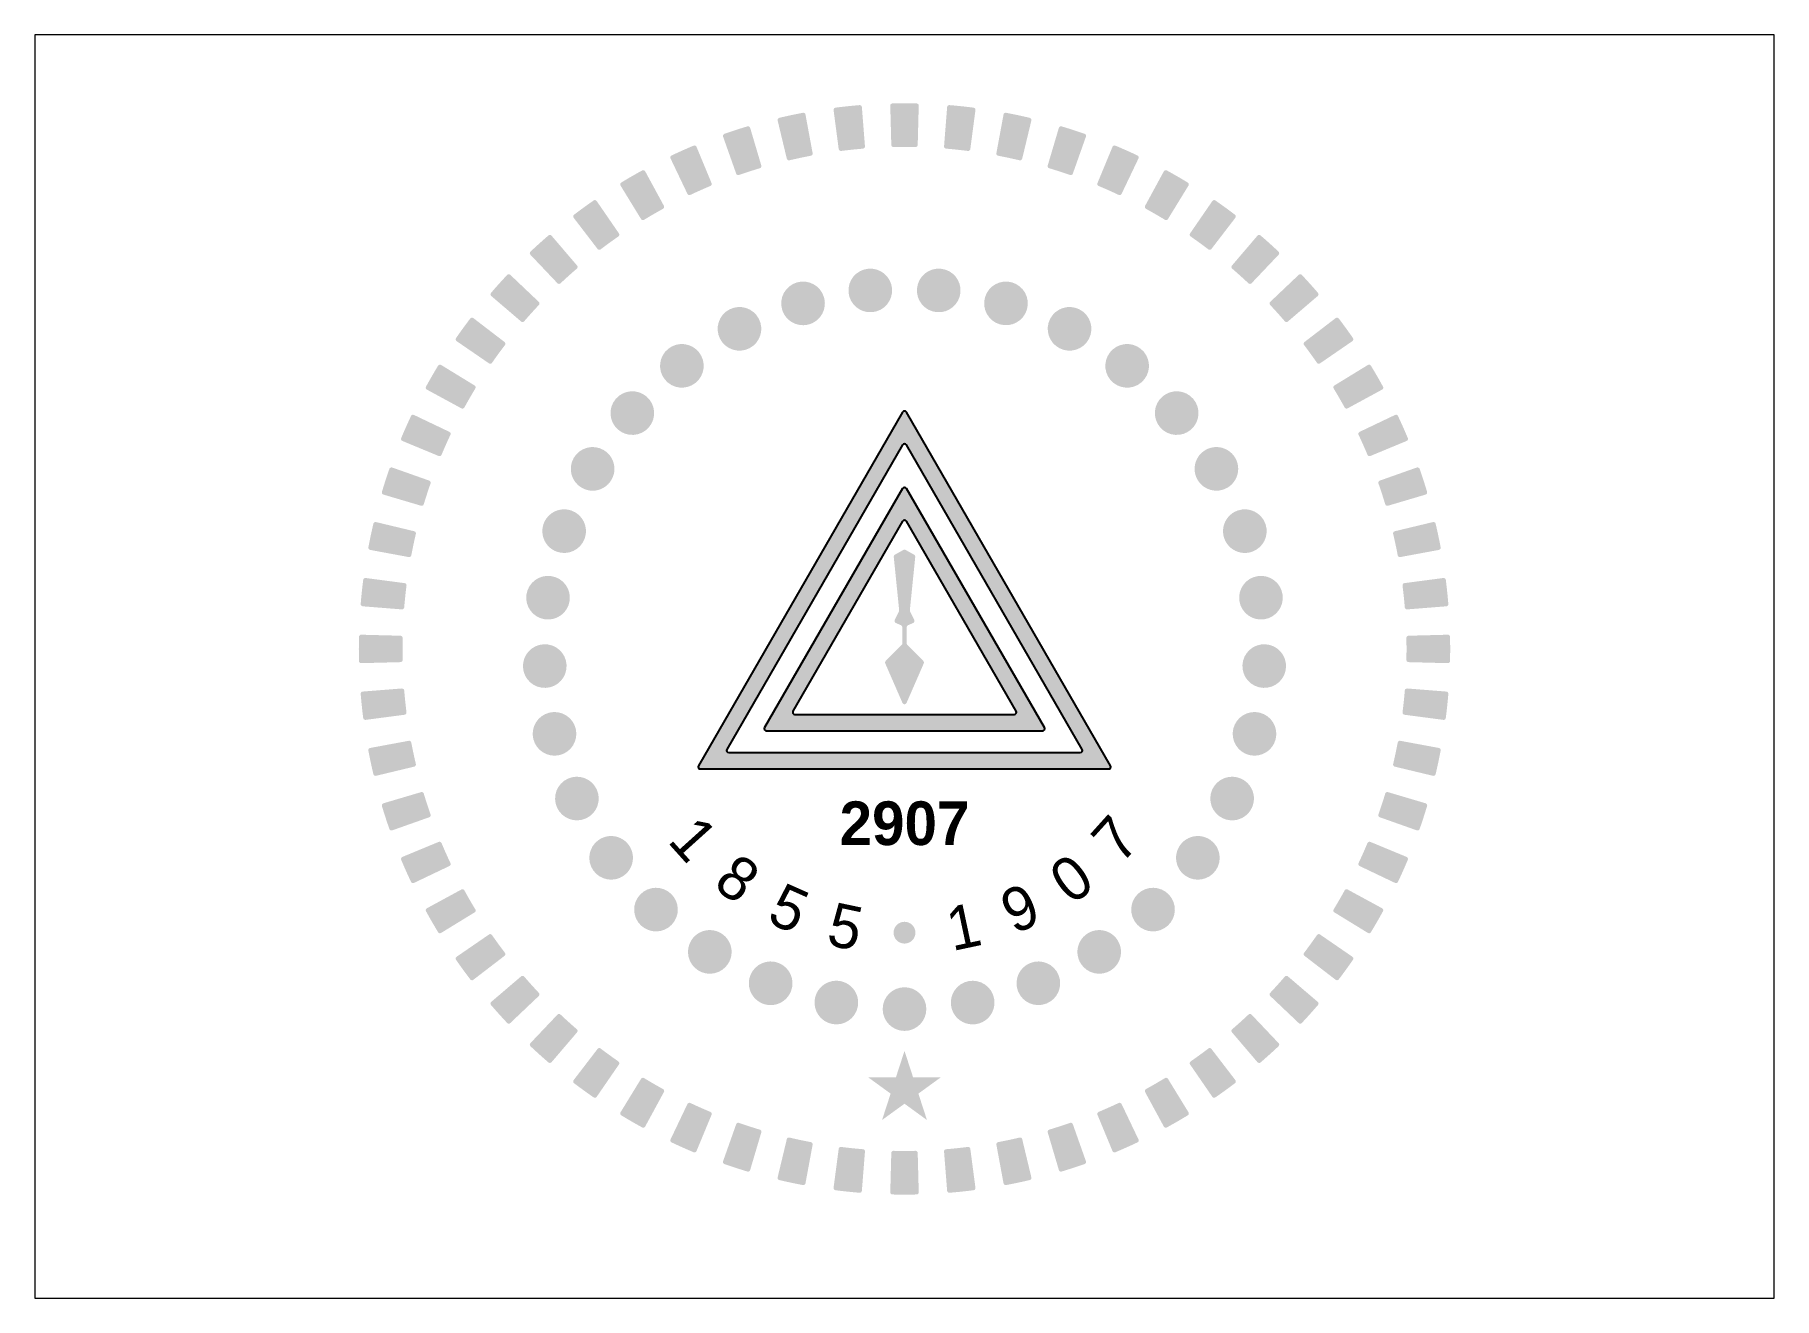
# Paper-space layout 'Layout1' of a CAD drawing. Header units: inches. Extents: x 0.1 to 47.5, y 0 to 34.4.
# The model-space entities are those that its viewports show. They can reach past a viewport. Long polylines and large blocks are cut down to what shows.
import ezdxf
from ezdxf.enums import TextEntityAlignment as Align

# ---------------------------------------------------------------- set-up
doc = ezdxf.new("R2010")
doc.units = ezdxf.units.IN
doc.header["$MEASUREMENT"] = 0
for name, color, linetype in [('1907', 7, 'Continuous'), ('bars', 7, 'Continuous'), ('dots', 7, 'Continuous'), ('star', 7, 'Continuous'), ('triangle', 7, 'Continuous'), ('trowel', 7, 'Continuous')]:
    doc.layers.add(name, color=color, linetype=linetype)
doc.styles.add('copperplatebold', font='COPRGTB.TTF')
doc.styles.get("Standard").update_dxf_attribs({"font": 'arial.ttf'})

# ---------------------------------------------------------------- blocks, each defined once
blk = doc.blocks.new('*U6')
at = {"layer": 'dots'}
h = blk.add_hatch(color=256, dxfattribs=at)
h.dxf.hatch_style = 1
h.paths.add_polyline_path([(0.1, 0, 1), (-0.1, 0, 1)])
blk = doc.blocks.new('*U7')
at = {"layer": 'dots', "color": 0, "linetype": 'ByBlock', "lineweight": -2, "transparency": 16777216}
for p, rotation in [((-0.4649, 1.5832), 196.3636363636363), ((-0.1568, 1.6425), 185.4545454545454), ((0.1568, 1.6425), 174.5454545454546), ((0.4649, 1.5832), 163.6363636363637), ((-0.7561, 1.4666), 207.2727272727273), ((0.7561, 1.4666), 152.7272727272727), ((-1.02, 1.297), 218.1818181818182), ((1.02, 1.297), 141.8181818181818), ((-1.247, 1.0805), 229.090909090909), ((1.247, 1.0805), 130.9090909090909), ((-1.4289, 0.825), 240), ((1.4289, 0.825), 120), ((-1.5593, 0.5397), 250.9090909090909), ((1.5593, 0.5397), 109.0909090909091), ((-1.6332, 0.2348), 261.8181818181818), ((1.6332, 0.2348), 98.18181818181817), ((-1.6481, -0.0785), 272.7272727272727), ((1.6481, -0.0785), 87.27272727272727), ((-1.6035, -0.389), 283.6363636363637), ((1.6035, -0.389), 76.36363636363637), ((-1.5009, -0.6854), 294.5454545454546), ((1.5009, -0.6854), 65.45454545454545), ((-1.3441, -0.9571), 305.4545454545454), ((1.3441, -0.9571), 54.54545454545454), ((-1.1386, -1.1942), 316.3636363636364), ((1.1386, -1.1942), 43.63636363636361), ((-0.8921, -1.3881), 327.2727272727273), ((0.8921, -1.3881), 32.72727272727269), ((-0.6132, -1.5318), 338.1818181818181), ((0.6132, -1.5318), 21.81818181818183), ((-0.3123, -1.6202), 349.0909090909092), ((0.3123, -1.6202), 10.90909090909091)]:
    blk.add_blockref('*U6', p, dxfattribs=dict(at, rotation=rotation))
blk.add_blockref('*U6', (0, -1.65), dxfattribs=at)
blk = doc.blocks.new('*U8')
at = {"layer": 'bars'}
h = blk.add_hatch(color=256, dxfattribs=at)
h.dxf.hatch_style = 1
h.paths.add_polyline_path([(0.0652, 0.0894, 0.41539), (0.0554, 0.0997, 0.011082), (-0.0554, 0.0997, 0.41539), (-0.0652, 0.0894), (-0.0605, -0.0905, 0.412946), (-0.0503, -0.1003, -0.010926), (0.0503, -0.1003, 0.412946), (0.0605, -0.0905)])
blk = doc.blocks.new('*U9')
at = {"layer": 'trowel', "color": 0, "linetype": 'ByBlock', "lineweight": -2, "transparency": 16777216}
for p, rotation in [((-0.2508, 2.3866), 5.999999999999904), ((0.2508, 2.3866), 354.0000000000001), ((-0.7416, 2.2823), 17.99999999999997), ((-0.4989, 2.3473), 12.00000000000002), ((0.4989, 2.3473), 348.0000000000001), ((0.7416, 2.2823), 342.0000000000001), ((-0.9761, 2.1923), 24), ((0.9761, 2.1923), 336.0000000000001), ((-1.1999, 2.0782), 29.99999999999999), ((1.1999, 2.0782), 330.0000000000001), ((-1.4105, 1.9414), 36), ((1.4105, 1.9414), 324.0000000000001), ((-1.6057, 1.7833), 42.00000000000001), ((1.6057, 1.7833), 318.0000000000001), ((-1.7833, 1.6057), 48.00000000000002), ((1.7833, 1.6057), 312), ((-1.9414, 1.4105), 54), ((1.9414, 1.4105), 306.0000000000001), ((-2.0782, 1.1999), 60.00000000000001), ((2.0782, 1.1999), 300.0000000000001), ((-2.1923, 0.9761), 66.00000000000001), ((2.1923, 0.9761), 294), ((-2.2823, 0.7416), 72), ((2.2823, 0.7416), 288.0000000000001), ((-2.3473, 0.4989), 78), ((2.3473, 0.4989), 282), ((-2.3866, 0.2508), 84.00000000000003), ((2.3866, 0.2508), 276.0000000000001), ((-2.3997, 0), 90), ((2.3997, 0), 270.0000000000001), ((-2.3866, -0.2508), 96.00000000000004), ((2.3866, -0.2508), 264.0000000000001), ((-2.3473, -0.4989), 102), ((2.3473, -0.4989), 258.0000000000001), ((-2.2823, -0.7416), 108), ((2.2823, -0.7416), 252.0000000000001), ((-2.1923, -0.9761), 114), ((2.1923, -0.9761), 246.0000000000001), ((-2.0782, -1.1999), 120), ((2.0782, -1.1999), 240), ((-1.9414, -1.4105), 126), ((1.9414, -1.4105), 234), ((-1.7833, -1.6057), 132), ((1.7833, -1.6057), 228), ((-1.6057, -1.7833), 138), ((1.6057, -1.7833), 222), ((-1.4105, -1.9414), 144), ((1.4105, -1.9414), 216), ((-1.1999, -2.0782), 150), ((1.1999, -2.0782), 210), ((-0.9761, -2.1923), 156.0000000000001), ((0.9761, -2.1923), 204), ((-0.7416, -2.2823), 162), ((0.7416, -2.2823), 198), ((-0.4989, -2.3473), 168.0000000000001), ((-0.2508, -2.3866), 174.0000000000001), ((0, -2.3997), 180), ((0.2508, -2.3866), 186), ((0.4989, -2.3473), 192)]:
    blk.add_blockref('*U8', p, dxfattribs=dict(at, rotation=rotation))
blk.add_blockref('*U8', (0, 2.3997), dxfattribs=at)

msp = doc.modelspace()

# ---------------------------------------------------------------- hatches: boundary and pattern name
at = {"layer": '1907'}
h = msp.add_hatch(color=256, dxfattribs=at)
h.dxf.hatch_style = 1
h.paths.add_polyline_path([(-0.05, -1.3, 1), (0.05, -1.3, 1)])
at = {"layer": 'star'}
h = msp.add_hatch(color=256, dxfattribs=at)
h.dxf.hatch_style = 1
h.paths.add_polyline_path([(0.1664, -1.9626), (0.0393, -1.9626), (0, -1.8417), (-0.0393, -1.9626), (-0.1664, -1.9626), (-0.0636, -2.0374), (-0.1029, -2.1583), (0, -2.0836), (0.1029, -2.1583), (0.0636, -2.0374)])
at = {"layer": 'triangle'}
h = msp.add_hatch(color=256, dxfattribs=at)
h.dxf.hatch_style = 1
h.paths.add_polyline_path([(0.0087, 0.735, 0.57735), (-0.0087, 0.735), (-0.6409, -0.36, 0.57735), (-0.6322, -0.375), (0.6322, -0.375, 0.57735), (0.6409, -0.36)], flags=0)
h.paths.add_polyline_path([(0.511, -0.285, -0.57735), (0.5023, -0.3), (-0.5023, -0.3, -0.57735), (-0.511, -0.285), (-0.0087, 0.585, -0.57735), (0.0087, 0.585)], flags=0)
h.paths.add_polyline_path([(0.0087, 1.085, 0.57735), (-0.0087, 1.085), (-0.944, -0.535, 0.57735), (-0.9353, -0.55), (0.9353, -0.55, 0.57735), (0.944, -0.535)])
h.paths.add_polyline_path([(0.8141, -0.46, -0.57735), (0.8054, -0.475), (-0.8054, -0.475, -0.57735), (-0.8141, -0.46), (-0.0087, 0.935, -0.57735), (0.0087, 0.935)], flags=16)
h.paths.add_polyline_path([(0.6409, -0.36, -0.57735), (0.6322, -0.375), (-0.6322, -0.375, -0.57735), (-0.6409, -0.36), (-0.0087, 0.735, -0.57735), (0.0087, 0.735)], flags=0)
h = msp.add_hatch(color=256, dxfattribs=at)
h.dxf.hatch_style = 1
h.paths.add_polyline_path([(0.0087, 0.735, 0.57735), (-0.0087, 0.735), (-0.6409, -0.36, 0.57735), (-0.6322, -0.375), (0.6322, -0.375, 0.57735), (0.6409, -0.36)])
h.paths.add_polyline_path([(0.511, -0.285, -0.57735), (0.5023, -0.3), (-0.5023, -0.3, -0.57735), (-0.511, -0.285), (-0.0087, 0.585, -0.57735), (0.0087, 0.585)], flags=16)
at = {"layer": 'trowel'}
h = msp.add_hatch(color=256, dxfattribs=at)
h.dxf.hatch_style = 1
h.paths.add_polyline_path([(0.0254, 0.1726, -0.1384), (0.0245, 0.178), (0.0493, 0.4221, 0.299544), (0.0442, 0.4318), (0.0049, 0.4537, 0.259476), (-0.0049, 0.4537), (-0.0442, 0.4318, 0.299544), (-0.0493, 0.4221), (-0.0245, 0.178, -0.1384), (-0.0254, 0.1726), (-0.0448, 0.1324, 0.425933), (-0.0398, 0.1189), (-0.016, 0.1086, -0.298861), (-0.0099, 0.0994), (-0.0099, 0.0256, -0.198912), (-0.0129, 0.0185), (-0.0863, -0.0549, 0.308482), (-0.0884, -0.066), (-0.0092, -0.2476, 0.654678), (0.0092, -0.2476), (0.0884, -0.066, 0.308482), (0.0863, -0.0549), (0.0129, 0.0185, -0.198912), (0.0099, 0.0256), (0.0099, 0.0994, -0.298861), (0.016, 0.1086), (0.0398, 0.1189, 0.425933), (0.0448, 0.1324)])

# ---------------------------------------------------------------- linework, layer by layer
at = {"layer": 'triangle'}
for points in [[(-0.0087, 1.085), (-0.944, -0.535, 0.57735), (-0.9353, -0.55), (0.9353, -0.55, 0.57735), (0.944, -0.535), (0.0087, 1.085, 0.57735)], [(-0.0087, 0.935), (-0.8141, -0.46, 0.57735), (-0.8054, -0.475), (0.8054, -0.475, 0.57735), (0.8141, -0.46), (0.0087, 0.935, 0.57735)], [(-0.0087, 0.735), (-0.6409, -0.36, 0.57735), (-0.6322, -0.375), (0.6322, -0.375, 0.57735), (0.6409, -0.36), (0.0087, 0.735, 0.57735)], [(-0.0087, 0.585), (-0.511, -0.285, 0.57735), (-0.5023, -0.3), (0.5023, -0.3, 0.57735), (0.511, -0.285), (0.0087, 0.585, 0.57735)]]:
    msp.add_lwpolyline(points, format="xyb", close=True, dxfattribs=at)

# ---------------------------------------------------------------- block references
at = {"layer": 'dots'}
msp.add_blockref('*U7', (0, 0), dxfattribs=at)
at = {"layer": 'trowel'}
msp.add_blockref('*U9', (0, 0), dxfattribs=at)

# ---------------------------------------------------------------- texts
at = {"layer": '1907', "style": 'copperplatebold'}
for s, rotation, p in [('1', 312, (-0.9661, -0.8699)), ('7', 48, (0.9661, -0.8699)), ('8', 324, (-0.7641, -1.0517)), ('0', 36, (0.7641, -1.0517)), ('5', 336, (-0.5288, -1.1876)), ('9', 24, (0.5288, -1.1876)), ('5', 348, (-0.2703, -1.2716)), ('1', 12, (0.2703, -1.2716))]:
    msp.add_text(s, height=0.2, rotation=rotation, dxfattribs=at).set_placement(p, align=Align.MIDDLE_CENTER)
at = {"layer": '1907', "insert": (0, -0.8), "char_height": 0.2, "attachment_point": 5}
msp.add_mtext_dynamic_manual_height_columns('{\\fCopperplate Gothic Bold|b0|i0|c0|p34;2907}', width=0.860769, gutter_width=1, heights=[0], dxfattribs=at)

psp = doc.layouts.get("Layout1")

# ---------------------------------------------------------------- viewports
at = {"layer": 'triangle'}
psp.add_viewport(center=(23.79, 17.21), size=(47.456, 34.47004), view_center_point=(0, -0.0805), view_height=5.788481, dxfattribs=at)

doc.saveas('drawing.dxf')
